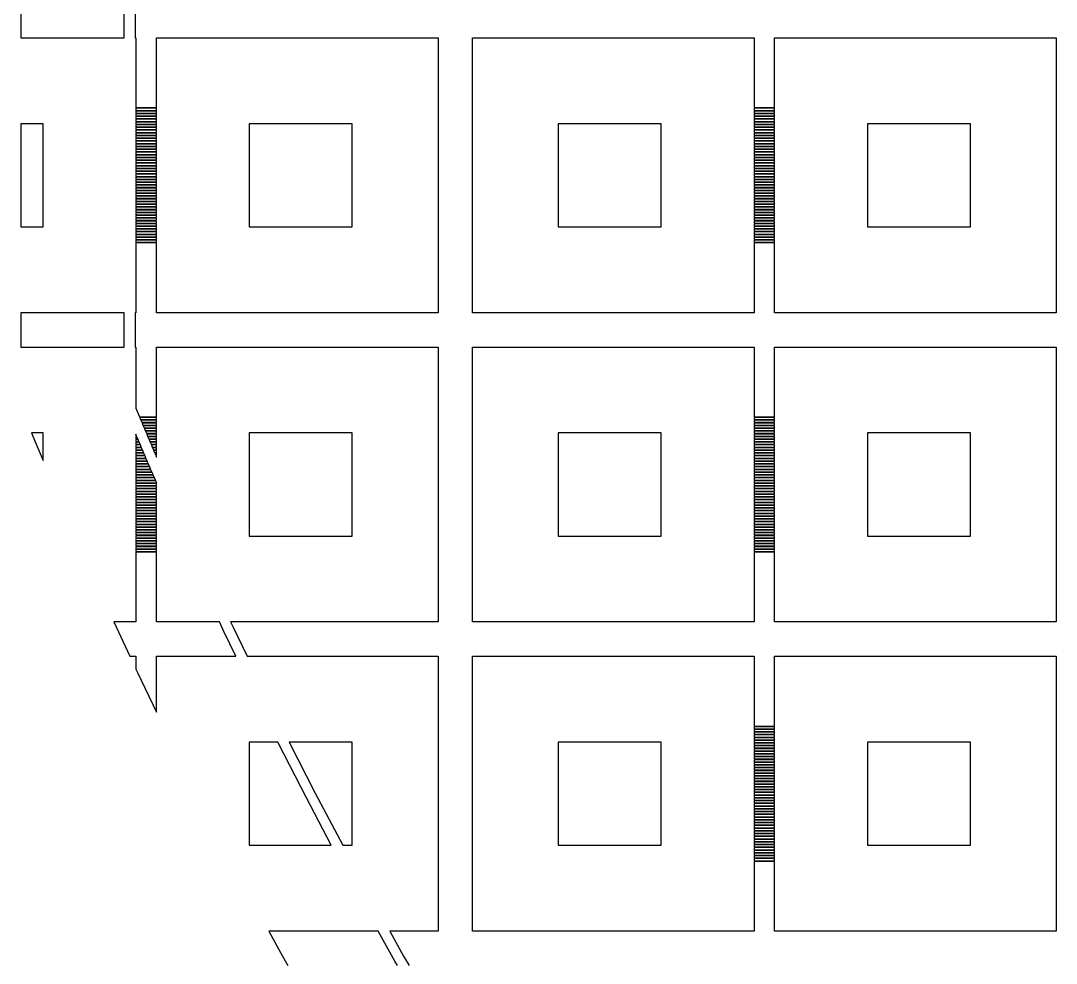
# Model space of a CAD drawing. Extents: x 40 to 187, y -3 to 150.
# Drawn here: x 39.55 to 54.96, y 36.59 to 50.62 of the extents above; entities that cross this region are included whole.
import ezdxf

# ---------------------------------------------------------------- set-up
doc = ezdxf.new("R2010")
doc.units = 0

msp = doc.modelspace()

# ---------------------------------------------------------------- linework, layer by layer
for p, q in [((39.5487, 50.8743), (39.5487, 50.363)), ((41.0889, 50.363), (41.0889, 50.8743)), ((41.2513, 50.8743), (41.2513, 50.363)), ((39.5487, 50.363), (41.0889, 50.363)), ((41.2513, 50.363), (41.2619, 50.363)), ((41.2619, 50.363), (41.2619, 49.3251)), ((41.5687, 49.3251), (41.5687, 50.363)), ((41.5687, 50.363), (45.7613, 50.363)), ((45.7613, 50.363), (45.7613, 46.2726)), ((46.2726, 46.2726), (46.2726, 50.363)), ((46.2726, 50.363), (50.4653, 50.363)), ((50.4653, 50.363), (50.4653, 49.3251)), ((50.7721, 49.3251), (50.7721, 50.363)), ((50.7721, 50.363), (54.9647, 50.363)), ((54.9647, 50.363), (54.9647, 46.2726)), ((41.2619, 49.3251), (41.5687, 49.3251)), ((41.5687, 49.3149), (41.2619, 49.3149)), ((41.2619, 49.3149), (41.2619, 49.2842)), ((41.2619, 49.2842), (41.5687, 49.2842)), ((41.5687, 49.274), (41.2619, 49.274)), ((41.2619, 49.274), (41.2619, 49.2433)), ((41.2619, 49.2433), (41.5687, 49.2433)), ((41.5687, 49.2331), (41.2619, 49.2331)), ((41.2619, 49.2331), (41.2619, 49.2024)), ((41.2619, 49.2024), (41.5687, 49.2024)), ((41.5687, 49.1922), (41.2619, 49.1922)), ((41.2619, 49.1922), (41.2619, 49.1615)), ((41.5687, 49.2842), (41.5687, 49.3149)), ((41.5687, 49.2433), (41.5687, 49.274)), ((41.5687, 49.2024), (41.5687, 49.2331)), ((41.5687, 49.1615), (41.5687, 49.1922)), ((50.4653, 49.3251), (50.7721, 49.3251)), ((50.7721, 49.3149), (50.4653, 49.3149)), ((50.4653, 49.3149), (50.4653, 49.2842)), ((50.4653, 49.2842), (50.7721, 49.2842)), ((50.7721, 49.274), (50.4653, 49.274)), ((50.4653, 49.274), (50.4653, 49.2433)), ((50.4653, 49.2433), (50.7721, 49.2433)), ((50.7721, 49.2331), (50.4653, 49.2331)), ((50.4653, 49.2331), (50.4653, 49.2024)), ((50.4653, 49.2024), (50.7721, 49.2024)), ((50.7721, 49.1922), (50.4653, 49.1922)), ((50.4653, 49.1922), (50.4653, 49.1615)), ((50.7721, 49.2842), (50.7721, 49.3149)), ((50.7721, 49.2433), (50.7721, 49.274)), ((50.7721, 49.2024), (50.7721, 49.2331)), ((50.7721, 49.1615), (50.7721, 49.1922)), ((39.8814, 49.0848), (39.5487, 49.0848)), ((39.5487, 49.0848), (39.5487, 47.5509)), ((39.8814, 47.5509), (39.8814, 49.0848)), ((41.2619, 49.1615), (41.5687, 49.1615)), ((41.5687, 49.1512), (41.2619, 49.1512)), ((41.2619, 49.1512), (41.2619, 49.1206)), ((41.2619, 49.1206), (41.5687, 49.1206)), ((41.5687, 49.1104), (41.2619, 49.1104)), ((41.2619, 49.1104), (41.2619, 49.0797)), ((41.2619, 49.0797), (41.5687, 49.0797)), ((41.5687, 49.0694), (41.2619, 49.0694)), ((41.2619, 49.0694), (41.2619, 49.0388)), ((41.2619, 49.0388), (41.5687, 49.0388)), ((41.5687, 49.0285), (41.2619, 49.0285)), ((41.2619, 49.0285), (41.2619, 48.9979)), ((41.5687, 49.1206), (41.5687, 49.1512)), ((41.5687, 49.0797), (41.5687, 49.1104)), ((41.5687, 49.0388), (41.5687, 49.0694)), ((41.5687, 48.9979), (41.5687, 49.0285)), ((44.4831, 49.0848), (42.9492, 49.0848)), ((42.9492, 49.0848), (42.9492, 47.5509)), ((44.4831, 47.5509), (44.4831, 49.0848)), ((49.0848, 49.0848), (47.5509, 49.0848)), ((47.5509, 49.0848), (47.5509, 47.5509)), ((49.0848, 47.5509), (49.0848, 49.0848)), ((50.4653, 49.1615), (50.7721, 49.1615)), ((50.7721, 49.1512), (50.4653, 49.1512)), ((50.4653, 49.1512), (50.4653, 49.1206)), ((50.4653, 49.1206), (50.7721, 49.1206)), ((50.7721, 49.1104), (50.4653, 49.1104)), ((50.4653, 49.1104), (50.4653, 49.0797)), ((50.4653, 49.0797), (50.7721, 49.0797)), ((50.7721, 49.0694), (50.4653, 49.0694)), ((50.4653, 49.0694), (50.4653, 49.0388)), ((50.4653, 49.0388), (50.7721, 49.0388)), ((50.7721, 49.0285), (50.4653, 49.0285)), ((50.4653, 49.0285), (50.4653, 48.9979)), ((50.7721, 49.1206), (50.7721, 49.1512)), ((50.7721, 49.0797), (50.7721, 49.1104)), ((50.7721, 49.0388), (50.7721, 49.0694)), ((50.7721, 48.9979), (50.7721, 49.0285)), ((53.6865, 49.0848), (52.1526, 49.0848)), ((52.1526, 49.0848), (52.1526, 47.5509)), ((53.6865, 47.5509), (53.6865, 49.0848)), ((41.2619, 48.9979), (41.5687, 48.9979)), ((41.5687, 48.9876), (41.2619, 48.9876)), ((41.2619, 48.9876), (41.2619, 48.957)), ((41.2619, 48.957), (41.5687, 48.957)), ((41.5687, 48.9467), (41.2619, 48.9467)), ((41.2619, 48.9467), (41.2619, 48.9161)), ((41.2619, 48.9161), (41.5687, 48.9161)), ((41.5687, 48.9058), (41.2619, 48.9058)), ((41.2619, 48.9058), (41.2619, 48.8752)), ((41.2619, 48.8752), (41.5687, 48.8752)), ((41.5687, 48.957), (41.5687, 48.9876)), ((41.5687, 48.9161), (41.5687, 48.9467)), ((41.5687, 48.8752), (41.5687, 48.9058)), ((50.4653, 48.9979), (50.7721, 48.9979)), ((50.7721, 48.9876), (50.4653, 48.9876)), ((50.4653, 48.9876), (50.4653, 48.957)), ((50.4653, 48.957), (50.7721, 48.957)), ((50.7721, 48.9467), (50.4653, 48.9467)), ((50.4653, 48.9467), (50.4653, 48.9161)), ((50.4653, 48.9161), (50.7721, 48.9161)), ((50.7721, 48.9058), (50.4653, 48.9058)), ((50.4653, 48.9058), (50.4653, 48.8752)), ((50.4653, 48.8752), (50.7721, 48.8752)), ((50.7721, 48.957), (50.7721, 48.9876)), ((50.7721, 48.9161), (50.7721, 48.9467)), ((50.7721, 48.8752), (50.7721, 48.9058)), ((41.5687, 48.8649), (41.2619, 48.8649)), ((41.2619, 48.8649), (41.2619, 48.8342)), ((41.2619, 48.8342), (41.5687, 48.8342)), ((41.5687, 48.824), (41.2619, 48.824)), ((41.2619, 48.824), (41.2619, 48.7934)), ((41.2619, 48.7934), (41.5687, 48.7934)), ((41.5687, 48.7831), (41.2619, 48.7831)), ((41.2619, 48.7831), (41.2619, 48.7524)), ((41.2619, 48.7524), (41.5687, 48.7524)), ((41.5687, 48.7422), (41.2619, 48.7422)), ((41.2619, 48.7422), (41.2619, 48.7115)), ((41.5687, 48.8342), (41.5687, 48.8649)), ((41.5687, 48.7934), (41.5687, 48.824)), ((41.5687, 48.7524), (41.5687, 48.7831)), ((41.5687, 48.7115), (41.5687, 48.7422)), ((50.7721, 48.8649), (50.4653, 48.8649)), ((50.4653, 48.8649), (50.4653, 48.8342)), ((50.4653, 48.8342), (50.7721, 48.8342)), ((50.7721, 48.824), (50.4653, 48.824)), ((50.4653, 48.824), (50.4653, 48.7934)), ((50.4653, 48.7934), (50.7721, 48.7934)), ((50.7721, 48.7831), (50.4653, 48.7831)), ((50.4653, 48.7831), (50.4653, 48.7524)), ((50.4653, 48.7524), (50.7721, 48.7524)), ((50.7721, 48.7422), (50.4653, 48.7422)), ((50.4653, 48.7422), (50.4653, 48.7115)), ((50.7721, 48.8342), (50.7721, 48.8649)), ((50.7721, 48.7934), (50.7721, 48.824)), ((50.7721, 48.7524), (50.7721, 48.7831)), ((50.7721, 48.7115), (50.7721, 48.7422)), ((41.2619, 48.7115), (41.5687, 48.7115)), ((41.5687, 48.7013), (41.2619, 48.7013)), ((41.2619, 48.7013), (41.2619, 48.6706)), ((41.2619, 48.6706), (41.5687, 48.6706)), ((41.5687, 48.6604), (41.2619, 48.6604)), ((41.2619, 48.6604), (41.2619, 48.6297)), ((41.2619, 48.6297), (41.5687, 48.6297)), ((41.5687, 48.6195), (41.2619, 48.6195)), ((41.2619, 48.6195), (41.2619, 48.5888)), ((41.2619, 48.5888), (41.5687, 48.5888)), ((41.5687, 48.5786), (41.2619, 48.5786)), ((41.2619, 48.5786), (41.2619, 48.5479)), ((41.5687, 48.6706), (41.5687, 48.7013)), ((41.5687, 48.6297), (41.5687, 48.6604)), ((41.5687, 48.5888), (41.5687, 48.6195)), ((41.5687, 48.5479), (41.5687, 48.5786)), ((50.4653, 48.7115), (50.7721, 48.7115)), ((50.7721, 48.7013), (50.4653, 48.7013)), ((50.4653, 48.7013), (50.4653, 48.6706)), ((50.4653, 48.6706), (50.7721, 48.6706)), ((50.7721, 48.6604), (50.4653, 48.6604)), ((50.4653, 48.6604), (50.4653, 48.6297)), ((50.4653, 48.6297), (50.7721, 48.6297)), ((50.7721, 48.6195), (50.4653, 48.6195)), ((50.4653, 48.6195), (50.4653, 48.5888)), ((50.4653, 48.5888), (50.7721, 48.5888)), ((50.7721, 48.5786), (50.4653, 48.5786)), ((50.4653, 48.5786), (50.4653, 48.5479)), ((50.7721, 48.6706), (50.7721, 48.7013)), ((50.7721, 48.6297), (50.7721, 48.6604)), ((50.7721, 48.5888), (50.7721, 48.6195)), ((50.7721, 48.5479), (50.7721, 48.5786)), ((41.2619, 48.5479), (41.5687, 48.5479)), ((41.5687, 48.5377), (41.2619, 48.5377)), ((41.2619, 48.5377), (41.2619, 48.507)), ((41.2619, 48.507), (41.5687, 48.507)), ((41.5687, 48.4968), (41.2619, 48.4968)), ((41.2619, 48.4968), (41.2619, 48.4661)), ((41.2619, 48.4661), (41.5687, 48.4661)), ((41.5687, 48.4559), (41.2619, 48.4559)), ((41.2619, 48.4559), (41.2619, 48.4252)), ((41.2619, 48.4252), (41.5687, 48.4252)), ((41.5687, 48.415), (41.2619, 48.415)), ((41.2619, 48.415), (41.2619, 48.3843)), ((41.5687, 48.507), (41.5687, 48.5377)), ((41.5687, 48.4661), (41.5687, 48.4968)), ((41.5687, 48.4252), (41.5687, 48.4559)), ((41.5687, 48.3843), (41.5687, 48.415)), ((50.4653, 48.5479), (50.7721, 48.5479)), ((50.7721, 48.5377), (50.4653, 48.5377)), ((50.4653, 48.5377), (50.4653, 48.507)), ((50.4653, 48.507), (50.7721, 48.507)), ((50.7721, 48.4968), (50.4653, 48.4968)), ((50.4653, 48.4968), (50.4653, 48.4661)), ((50.4653, 48.4661), (50.7721, 48.4661)), ((50.7721, 48.4559), (50.4653, 48.4559)), ((50.4653, 48.4559), (50.4653, 48.4252)), ((50.4653, 48.4252), (50.7721, 48.4252)), ((50.7721, 48.415), (50.4653, 48.415)), ((50.4653, 48.415), (50.4653, 48.3843)), ((50.7721, 48.507), (50.7721, 48.5377)), ((50.7721, 48.4661), (50.7721, 48.4968)), ((50.7721, 48.4252), (50.7721, 48.4559)), ((50.7721, 48.3843), (50.7721, 48.415)), ((41.2619, 48.3843), (41.5687, 48.3843)), ((41.5687, 48.3741), (41.2619, 48.3741)), ((41.2619, 48.3741), (41.2619, 48.3434)), ((41.2619, 48.3434), (41.5687, 48.3434)), ((41.5687, 48.3332), (41.2619, 48.3332)), ((41.2619, 48.3332), (41.2619, 48.3025)), ((41.2619, 48.3025), (41.5687, 48.3025)), ((41.5687, 48.2923), (41.2619, 48.2923)), ((41.2619, 48.2923), (41.2619, 48.2616)), ((41.2619, 48.2616), (41.5687, 48.2616)), ((41.5687, 48.3434), (41.5687, 48.3741)), ((41.5687, 48.3025), (41.5687, 48.3332)), ((41.5687, 48.2616), (41.5687, 48.2923)), ((50.4653, 48.3843), (50.7721, 48.3843)), ((50.7721, 48.3741), (50.4653, 48.3741)), ((50.4653, 48.3741), (50.4653, 48.3434)), ((50.4653, 48.3434), (50.7721, 48.3434)), ((50.7721, 48.3332), (50.4653, 48.3332)), ((50.4653, 48.3332), (50.4653, 48.3025)), ((50.4653, 48.3025), (50.7721, 48.3025)), ((50.7721, 48.2923), (50.4653, 48.2923)), ((50.4653, 48.2923), (50.4653, 48.2616)), ((50.4653, 48.2616), (50.7721, 48.2616)), ((50.7721, 48.3434), (50.7721, 48.3741)), ((50.7721, 48.3025), (50.7721, 48.3332)), ((50.7721, 48.2616), (50.7721, 48.2923)), ((41.5687, 48.2514), (41.2619, 48.2514)), ((41.2619, 48.2514), (41.2619, 48.2207)), ((41.2619, 48.2207), (41.5687, 48.2207)), ((41.5687, 48.2105), (41.2619, 48.2105)), ((41.2619, 48.2105), (41.2619, 48.1798)), ((41.2619, 48.1798), (41.5687, 48.1798)), ((41.5687, 48.1696), (41.2619, 48.1696)), ((41.2619, 48.1696), (41.2619, 48.1389)), ((41.2619, 48.1389), (41.5687, 48.1389)), ((41.5687, 48.1287), (41.2619, 48.1287)), ((41.2619, 48.1287), (41.2619, 48.098)), ((41.2619, 48.098), (41.5687, 48.098)), ((41.5687, 48.2207), (41.5687, 48.2514)), ((41.5687, 48.1798), (41.5687, 48.2105)), ((41.5687, 48.1389), (41.5687, 48.1696)), ((41.5687, 48.098), (41.5687, 48.1287)), ((50.7721, 48.2514), (50.4653, 48.2514)), ((50.4653, 48.2514), (50.4653, 48.2207)), ((50.4653, 48.2207), (50.7721, 48.2207)), ((50.7721, 48.2105), (50.4653, 48.2105)), ((50.4653, 48.2105), (50.4653, 48.1798)), ((50.4653, 48.1798), (50.7721, 48.1798)), ((50.7721, 48.1696), (50.4653, 48.1696)), ((50.4653, 48.1696), (50.4653, 48.1389)), ((50.4653, 48.1389), (50.7721, 48.1389)), ((50.7721, 48.1287), (50.4653, 48.1287)), ((50.4653, 48.1287), (50.4653, 48.098)), ((50.4653, 48.098), (50.7721, 48.098)), ((50.7721, 48.2207), (50.7721, 48.2514)), ((50.7721, 48.1798), (50.7721, 48.2105)), ((50.7721, 48.1389), (50.7721, 48.1696)), ((50.7721, 48.098), (50.7721, 48.1287)), ((41.5687, 48.0878), (41.2619, 48.0878)), ((41.2619, 48.0878), (41.2619, 48.0571)), ((41.2619, 48.0571), (41.5687, 48.0571)), ((41.5687, 48.0469), (41.2619, 48.0469)), ((41.2619, 48.0469), (41.2619, 48.0162)), ((41.2619, 48.0162), (41.5687, 48.0162)), ((41.5687, 48.006), (41.2619, 48.006)), ((41.2619, 48.006), (41.2619, 47.9753)), ((41.2619, 47.9753), (41.5687, 47.9753)), ((41.5687, 47.9651), (41.2619, 47.9651)), ((41.2619, 47.9651), (41.2619, 47.9344)), ((41.5687, 48.0571), (41.5687, 48.0878)), ((41.5687, 48.0162), (41.5687, 48.0469)), ((41.5687, 47.9753), (41.5687, 48.006)), ((41.5687, 47.9344), (41.5687, 47.9651)), ((50.7721, 48.0878), (50.4653, 48.0878)), ((50.4653, 48.0878), (50.4653, 48.0571)), ((50.4653, 48.0571), (50.7721, 48.0571)), ((50.7721, 48.0469), (50.4653, 48.0469)), ((50.4653, 48.0469), (50.4653, 48.0162)), ((50.4653, 48.0162), (50.7721, 48.0162)), ((50.7721, 48.006), (50.4653, 48.006)), ((50.4653, 48.006), (50.4653, 47.9753)), ((50.4653, 47.9753), (50.7721, 47.9753)), ((50.7721, 47.9651), (50.4653, 47.9651)), ((50.4653, 47.9651), (50.4653, 47.9344)), ((50.7721, 48.0571), (50.7721, 48.0878)), ((50.7721, 48.0162), (50.7721, 48.0469)), ((50.7721, 47.9753), (50.7721, 48.006)), ((50.7721, 47.9344), (50.7721, 47.9651)), ((41.2619, 47.9344), (41.5687, 47.9344)), ((41.5687, 47.9241), (41.2619, 47.9241)), ((41.2619, 47.9241), (41.2619, 47.8935)), ((41.2619, 47.8935), (41.5687, 47.8935)), ((41.5687, 47.8833), (41.2619, 47.8833)), ((41.2619, 47.8833), (41.2619, 47.8526)), ((41.2619, 47.8526), (41.5687, 47.8526)), ((41.5687, 47.8423), (41.2619, 47.8423)), ((41.2619, 47.8423), (41.2619, 47.8117)), ((41.2619, 47.8117), (41.5687, 47.8117)), ((41.5687, 47.8014), (41.2619, 47.8014)), ((41.2619, 47.8014), (41.2619, 47.7708)), ((41.5687, 47.8935), (41.5687, 47.9241)), ((41.5687, 47.8526), (41.5687, 47.8833)), ((41.5687, 47.8117), (41.5687, 47.8423)), ((41.5687, 47.7708), (41.5687, 47.8014)), ((50.4653, 47.9344), (50.7721, 47.9344)), ((50.7721, 47.9241), (50.4653, 47.9241)), ((50.4653, 47.9241), (50.4653, 47.8935)), ((50.4653, 47.8935), (50.7721, 47.8935)), ((50.7721, 47.8833), (50.4653, 47.8833)), ((50.4653, 47.8833), (50.4653, 47.8526)), ((50.4653, 47.8526), (50.7721, 47.8526)), ((50.7721, 47.8423), (50.4653, 47.8423)), ((50.4653, 47.8423), (50.4653, 47.8117)), ((50.4653, 47.8117), (50.7721, 47.8117)), ((50.7721, 47.8014), (50.4653, 47.8014)), ((50.4653, 47.8014), (50.4653, 47.7708)), ((50.7721, 47.8935), (50.7721, 47.9241)), ((50.7721, 47.8526), (50.7721, 47.8833)), ((50.7721, 47.8117), (50.7721, 47.8423)), ((50.7721, 47.7708), (50.7721, 47.8014)), ((41.2619, 47.7708), (41.5687, 47.7708)), ((41.5687, 47.7605), (41.2619, 47.7605)), ((41.2619, 47.7605), (41.2619, 47.7298)), ((41.2619, 47.7298), (41.5687, 47.7298)), ((41.5687, 47.7196), (41.2619, 47.7196)), ((41.2619, 47.7196), (41.2619, 47.6889)), ((41.2619, 47.6889), (41.5687, 47.6889)), ((41.5687, 47.6787), (41.2619, 47.6787)), ((41.2619, 47.6787), (41.2619, 47.648)), ((41.2619, 47.648), (41.5687, 47.648)), ((41.5687, 47.6378), (41.2619, 47.6378)), ((41.2619, 47.6378), (41.2619, 47.6071)), ((41.5687, 47.7298), (41.5687, 47.7605)), ((41.5687, 47.6889), (41.5687, 47.7196)), ((41.5687, 47.648), (41.5687, 47.6787)), ((41.5687, 47.6071), (41.5687, 47.6378)), ((50.4653, 47.7708), (50.7721, 47.7708)), ((50.7721, 47.7605), (50.4653, 47.7605)), ((50.4653, 47.7605), (50.4653, 47.7298)), ((50.4653, 47.7298), (50.7721, 47.7298)), ((50.7721, 47.7196), (50.4653, 47.7196)), ((50.4653, 47.7196), (50.4653, 47.6889)), ((50.4653, 47.6889), (50.7721, 47.6889)), ((50.7721, 47.6787), (50.4653, 47.6787)), ((50.4653, 47.6787), (50.4653, 47.648)), ((50.4653, 47.648), (50.7721, 47.648)), ((50.7721, 47.6378), (50.4653, 47.6378)), ((50.4653, 47.6378), (50.4653, 47.6071)), ((50.7721, 47.7298), (50.7721, 47.7605)), ((50.7721, 47.6889), (50.7721, 47.7196)), ((50.7721, 47.648), (50.7721, 47.6787)), ((50.7721, 47.6071), (50.7721, 47.6378)), ((39.5487, 47.5509), (39.8814, 47.5509)), ((41.2619, 47.6071), (41.5687, 47.6071)), ((41.5687, 47.5969), (41.2619, 47.5969)), ((41.2619, 47.5969), (41.2619, 47.5663)), ((41.2619, 47.5663), (41.5687, 47.5663)), ((41.5687, 47.556), (41.2619, 47.556)), ((41.2619, 47.556), (41.2619, 47.5253)), ((41.2619, 47.5253), (41.5687, 47.5253)), ((41.5687, 47.5151), (41.2619, 47.5151)), ((41.2619, 47.5151), (41.2619, 47.4844)), ((41.2619, 47.4844), (41.5687, 47.4844)), ((41.5687, 47.5663), (41.5687, 47.5969)), ((41.5687, 47.5253), (41.5687, 47.556)), ((41.5687, 47.4844), (41.5687, 47.5151)), ((42.9492, 47.5509), (44.4831, 47.5509)), ((47.5509, 47.5509), (49.0848, 47.5509)), ((50.4653, 47.6071), (50.7721, 47.6071)), ((50.7721, 47.5969), (50.4653, 47.5969)), ((50.4653, 47.5969), (50.4653, 47.5663)), ((50.4653, 47.5663), (50.7721, 47.5663)), ((50.7721, 47.556), (50.4653, 47.556)), ((50.4653, 47.556), (50.4653, 47.5253)), ((50.4653, 47.5253), (50.7721, 47.5253)), ((50.7721, 47.5151), (50.4653, 47.5151)), ((50.4653, 47.5151), (50.4653, 47.4844)), ((50.4653, 47.4844), (50.7721, 47.4844)), ((50.7721, 47.5663), (50.7721, 47.5969)), ((50.7721, 47.5253), (50.7721, 47.556)), ((50.7721, 47.4844), (50.7721, 47.5151)), ((52.1526, 47.5509), (53.6865, 47.5509)), ((41.5687, 47.4742), (41.2619, 47.4742)), ((41.2619, 47.4742), (41.2619, 47.4435)), ((41.2619, 47.4435), (41.5687, 47.4435)), ((41.5687, 47.4333), (41.2619, 47.4333)), ((41.2619, 47.4333), (41.2619, 47.4026)), ((41.2619, 47.4026), (41.5687, 47.4026)), ((41.5687, 47.3924), (41.2619, 47.3924)), ((41.2619, 47.3924), (41.2619, 47.3617)), ((41.2619, 47.3617), (41.5687, 47.3617)), ((41.5687, 47.3515), (41.2619, 47.3515)), ((41.2619, 47.3515), (41.2619, 47.3208)), ((41.5687, 47.4435), (41.5687, 47.4742)), ((41.5687, 47.4026), (41.5687, 47.4333)), ((41.5687, 47.3617), (41.5687, 47.3924)), ((41.5687, 47.3208), (41.5687, 47.3515)), ((50.7721, 47.4742), (50.4653, 47.4742)), ((50.4653, 47.4742), (50.4653, 47.4435)), ((50.4653, 47.4435), (50.7721, 47.4435)), ((50.7721, 47.4333), (50.4653, 47.4333)), ((50.4653, 47.4333), (50.4653, 47.4026)), ((50.4653, 47.4026), (50.7721, 47.4026)), ((50.7721, 47.3924), (50.4653, 47.3924)), ((50.4653, 47.3924), (50.4653, 47.3617)), ((50.4653, 47.3617), (50.7721, 47.3617)), ((50.7721, 47.3515), (50.4653, 47.3515)), ((50.4653, 47.3515), (50.4653, 47.3208)), ((50.7721, 47.4435), (50.7721, 47.4742)), ((50.7721, 47.4026), (50.7721, 47.4333)), ((50.7721, 47.3617), (50.7721, 47.3924)), ((50.7721, 47.3208), (50.7721, 47.3515)), ((41.2619, 47.3208), (41.5687, 47.3208)), ((41.5687, 47.3106), (41.2619, 47.3106)), ((41.2619, 47.3106), (41.2619, 46.2726)), ((41.5687, 46.2726), (41.5687, 47.3106)), ((50.4653, 47.3208), (50.7721, 47.3208)), ((50.7721, 47.3106), (50.4653, 47.3106)), ((50.4653, 47.3106), (50.4653, 46.2726)), ((50.7721, 46.2726), (50.7721, 47.3106)), ((41.0889, 46.2726), (39.5487, 46.2726)), ((39.5487, 46.2726), (39.5487, 45.7613)), ((41.0889, 45.7613), (41.0889, 46.2726)), ((41.2619, 46.2726), (41.2513, 46.2726)), ((41.2513, 46.2726), (41.2513, 45.7613)), ((45.7613, 46.2726), (41.5687, 46.2726)), ((50.4653, 46.2726), (46.2726, 46.2726)), ((54.9647, 46.2726), (50.7721, 46.2726)), ((39.5487, 45.7613), (41.0889, 45.7613)), ((41.2513, 45.7613), (41.2619, 45.7613)), ((41.2619, 45.7613), (41.2619, 44.8531)), ((41.5687, 44.7234), (41.5687, 45.7613)), ((41.5687, 45.7613), (45.7613, 45.7613)), ((45.7613, 45.7613), (45.7613, 41.6709)), ((46.2726, 41.6709), (46.2726, 45.7613)), ((46.2726, 45.7613), (50.4653, 45.7613)), ((50.4653, 45.7613), (50.4653, 44.7234)), ((50.7721, 44.7234), (50.7721, 45.7613)), ((50.7721, 45.7613), (54.9647, 45.7613)), ((54.9647, 45.7613), (54.9647, 41.6709)), ((41.2619, 44.8531), (41.3166, 44.7234)), ((41.3166, 44.7234), (41.5687, 44.7234)), ((41.5687, 44.7132), (41.3209, 44.7132)), ((41.3209, 44.7132), (41.3338, 44.6825)), ((41.5687, 44.6825), (41.5687, 44.7132)), ((50.4653, 44.7234), (50.7721, 44.7234)), ((50.7721, 44.7132), (50.4653, 44.7132)), ((50.4653, 44.7132), (50.4653, 44.6825)), ((50.7721, 44.6825), (50.7721, 44.7132)), ((41.3338, 44.6825), (41.5687, 44.6825)), ((41.5687, 44.6723), (41.3381, 44.6723)), ((41.3381, 44.6723), (41.351, 44.6416)), ((41.351, 44.6416), (41.5687, 44.6416)), ((41.5687, 44.6314), (41.3554, 44.6314)), ((41.3554, 44.6314), (41.3683, 44.6007)), ((41.3683, 44.6007), (41.5687, 44.6007)), ((41.5687, 44.5905), (41.3726, 44.5905)), ((41.3726, 44.5905), (41.3855, 44.5598)), ((41.3855, 44.5598), (41.5687, 44.5598)), ((41.5687, 44.6416), (41.5687, 44.6723)), ((41.5687, 44.6007), (41.5687, 44.6314)), ((41.5687, 44.5598), (41.5687, 44.5905)), ((50.4653, 44.6825), (50.7721, 44.6825)), ((50.7721, 44.6723), (50.4653, 44.6723)), ((50.4653, 44.6723), (50.4653, 44.6416)), ((50.4653, 44.6416), (50.7721, 44.6416)), ((50.7721, 44.6314), (50.4653, 44.6314)), ((50.4653, 44.6314), (50.4653, 44.6007)), ((50.4653, 44.6007), (50.7721, 44.6007)), ((50.7721, 44.5905), (50.4653, 44.5905)), ((50.4653, 44.5905), (50.4653, 44.5598)), ((50.4653, 44.5598), (50.7721, 44.5598)), ((50.7721, 44.6416), (50.7721, 44.6723)), ((50.7721, 44.6007), (50.7721, 44.6314)), ((50.7721, 44.5598), (50.7721, 44.5905)), ((39.8814, 44.4831), (39.7106, 44.4831)), ((39.7106, 44.4831), (39.764, 44.3519)), ((39.8814, 44.0734), (39.8814, 44.4831)), ((41.2619, 44.4669), (41.2619, 44.4371)), ((41.2745, 44.4371), (41.2619, 44.4669)), ((41.2619, 44.4371), (41.2745, 44.4371)), ((41.2788, 44.4268), (41.2619, 44.4268)), ((41.2619, 44.4268), (41.2619, 44.3962)), ((41.2917, 44.3962), (41.2788, 44.4268)), ((41.5687, 44.5495), (41.3898, 44.5495)), ((41.3898, 44.5495), (41.4028, 44.5189)), ((41.4028, 44.5189), (41.5687, 44.5189)), ((41.5687, 44.5087), (41.4071, 44.5087)), ((41.4071, 44.5087), (41.42, 44.478)), ((41.42, 44.478), (41.5687, 44.478)), ((41.5687, 44.4677), (41.4243, 44.4677)), ((41.4243, 44.4677), (41.4372, 44.4371)), ((41.4372, 44.4371), (41.5687, 44.4371)), ((41.5687, 44.4268), (41.4415, 44.4268)), ((41.4415, 44.4268), (41.4545, 44.3962)), ((41.5687, 44.5189), (41.5687, 44.5495)), ((41.5687, 44.478), (41.5687, 44.5087)), ((41.5687, 44.4371), (41.5687, 44.4677)), ((41.5687, 44.3962), (41.5687, 44.4268)), ((44.4831, 44.4831), (42.9492, 44.4831)), ((42.9492, 44.4831), (42.9492, 42.9492)), ((44.4831, 42.9492), (44.4831, 44.4831)), ((49.0848, 44.4831), (47.5509, 44.4831)), ((47.5509, 44.4831), (47.5509, 42.9492)), ((49.0848, 42.9492), (49.0848, 44.4831)), ((50.7721, 44.5495), (50.4653, 44.5495)), ((50.4653, 44.5495), (50.4653, 44.5189)), ((50.4653, 44.5189), (50.7721, 44.5189)), ((50.7721, 44.5087), (50.4653, 44.5087)), ((50.4653, 44.5087), (50.4653, 44.478)), ((50.4653, 44.478), (50.7721, 44.478)), ((50.7721, 44.4677), (50.4653, 44.4677)), ((50.4653, 44.4677), (50.4653, 44.4371)), ((50.4653, 44.4371), (50.7721, 44.4371)), ((50.7721, 44.4268), (50.4653, 44.4268)), ((50.4653, 44.4268), (50.4653, 44.3962)), ((50.7721, 44.5189), (50.7721, 44.5495)), ((50.7721, 44.478), (50.7721, 44.5087)), ((50.7721, 44.4371), (50.7721, 44.4677)), ((50.7721, 44.3962), (50.7721, 44.4268)), ((53.6865, 44.4831), (52.1526, 44.4831)), ((52.1526, 44.4831), (52.1526, 42.9492)), ((53.6865, 42.9492), (53.6865, 44.4831)), ((39.764, 44.3519), (39.8814, 44.0734)), ((41.2619, 44.3962), (41.2917, 44.3962)), ((41.296, 44.3859), (41.2619, 44.3859)), ((41.2619, 44.3859), (41.2619, 44.3553)), ((41.2619, 44.3553), (41.3089, 44.3553)), ((41.3133, 44.345), (41.2619, 44.345)), ((41.2619, 44.345), (41.2619, 44.3144)), ((41.2619, 44.3144), (41.3262, 44.3144)), ((41.3305, 44.3041), (41.2619, 44.3041)), ((41.2619, 44.3041), (41.2619, 44.2735)), ((41.2619, 44.2735), (41.3434, 44.2735)), ((41.3477, 44.2632), (41.2619, 44.2632)), ((41.2619, 44.2632), (41.2619, 44.2325)), ((41.3089, 44.3553), (41.296, 44.3859)), ((41.3262, 44.3144), (41.3133, 44.345)), ((41.3434, 44.2735), (41.3305, 44.3041)), ((41.3607, 44.2325), (41.3477, 44.2632)), ((41.4545, 44.3962), (41.5687, 44.3962)), ((41.5687, 44.3859), (41.4588, 44.3859)), ((41.4588, 44.3859), (41.4717, 44.3553)), ((41.4717, 44.3553), (41.5687, 44.3553)), ((41.5687, 44.345), (41.476, 44.345)), ((41.476, 44.345), (41.489, 44.3144)), ((41.489, 44.3144), (41.5687, 44.3144)), ((41.5687, 44.3041), (41.4933, 44.3041)), ((41.4933, 44.3041), (41.5062, 44.2735)), ((41.5062, 44.2735), (41.5687, 44.2735)), ((41.5687, 44.2632), (41.5105, 44.2632)), ((41.5105, 44.2632), (41.5234, 44.2325)), ((41.5687, 44.3553), (41.5687, 44.3859)), ((41.5687, 44.3144), (41.5687, 44.345)), ((41.5687, 44.2735), (41.5687, 44.3041)), ((41.5687, 44.2325), (41.5687, 44.2632)), ((50.4653, 44.3962), (50.7721, 44.3962)), ((50.7721, 44.3859), (50.4653, 44.3859)), ((50.4653, 44.3859), (50.4653, 44.3553)), ((50.4653, 44.3553), (50.7721, 44.3553)), ((50.7721, 44.345), (50.4653, 44.345)), ((50.4653, 44.345), (50.4653, 44.3144)), ((50.4653, 44.3144), (50.7721, 44.3144)), ((50.7721, 44.3041), (50.4653, 44.3041)), ((50.4653, 44.3041), (50.4653, 44.2735)), ((50.4653, 44.2735), (50.7721, 44.2735)), ((50.7721, 44.2632), (50.4653, 44.2632)), ((50.4653, 44.2632), (50.4653, 44.2325)), ((50.7721, 44.3553), (50.7721, 44.3859)), ((50.7721, 44.3144), (50.7721, 44.345)), ((50.7721, 44.2735), (50.7721, 44.3041)), ((50.7721, 44.2325), (50.7721, 44.2632)), ((41.2619, 44.2325), (41.3607, 44.2325)), ((41.365, 44.2223), (41.2619, 44.2223)), ((41.2619, 44.2223), (41.2619, 44.1917)), ((41.2619, 44.1917), (41.3779, 44.1917)), ((41.3822, 44.1814), (41.2619, 44.1814)), ((41.2619, 44.1814), (41.2619, 44.1507)), ((41.2619, 44.1507), (41.3951, 44.1507)), ((41.3994, 44.1405), (41.2619, 44.1405)), ((41.2619, 44.1405), (41.2619, 44.1098)), ((41.2619, 44.1098), (41.4124, 44.1098)), ((41.4167, 44.0996), (41.2619, 44.0996)), ((41.2619, 44.0996), (41.2619, 44.0689)), ((41.3779, 44.1917), (41.365, 44.2223)), ((41.3951, 44.1507), (41.3822, 44.1814)), ((41.4124, 44.1098), (41.3994, 44.1405)), ((41.4296, 44.0689), (41.4167, 44.0996)), ((41.5234, 44.2325), (41.5687, 44.2325)), ((41.5687, 44.2223), (41.5277, 44.2223)), ((41.5277, 44.2223), (41.5407, 44.1917)), ((41.5407, 44.1917), (41.5687, 44.1917)), ((41.5687, 44.1814), (41.545, 44.1814)), ((41.545, 44.1814), (41.5579, 44.1507)), ((41.5579, 44.1507), (41.5687, 44.1507)), ((41.5687, 44.1405), (41.5622, 44.1405)), ((41.5622, 44.1405), (41.5687, 44.1252)), ((41.5687, 44.1917), (41.5687, 44.2223)), ((41.5687, 44.1507), (41.5687, 44.1814)), ((41.5687, 44.1252), (41.5687, 44.1405)), ((50.4653, 44.2325), (50.7721, 44.2325)), ((50.7721, 44.2223), (50.4653, 44.2223)), ((50.4653, 44.2223), (50.4653, 44.1917)), ((50.4653, 44.1917), (50.7721, 44.1917)), ((50.7721, 44.1814), (50.4653, 44.1814)), ((50.4653, 44.1814), (50.4653, 44.1507)), ((50.4653, 44.1507), (50.7721, 44.1507)), ((50.7721, 44.1405), (50.4653, 44.1405)), ((50.4653, 44.1405), (50.4653, 44.1098)), ((50.4653, 44.1098), (50.7721, 44.1098)), ((50.7721, 44.0996), (50.4653, 44.0996)), ((50.4653, 44.0996), (50.4653, 44.0689)), ((50.7721, 44.1917), (50.7721, 44.2223)), ((50.7721, 44.1507), (50.7721, 44.1814)), ((50.7721, 44.1098), (50.7721, 44.1405)), ((50.7721, 44.0689), (50.7721, 44.0996)), ((41.2619, 44.0689), (41.4296, 44.0689)), ((41.4339, 44.0587), (41.2619, 44.0587)), ((41.2619, 44.0587), (41.2619, 44.028)), ((41.2619, 44.028), (41.4471, 44.028)), ((41.4516, 44.0178), (41.2619, 44.0178)), ((41.2619, 44.0178), (41.2619, 43.9871)), ((41.2619, 43.9871), (41.465, 43.9871)), ((41.4694, 43.9769), (41.2619, 43.9769)), ((41.2619, 43.9769), (41.2619, 43.9462)), ((41.2619, 43.9462), (41.4828, 43.9462)), ((41.4873, 43.936), (41.2619, 43.936)), ((41.2619, 43.936), (41.2619, 43.9053)), ((41.4383, 44.0482), (41.4339, 44.0587)), ((41.4471, 44.028), (41.4383, 44.0482)), ((41.465, 43.9871), (41.4516, 44.0178)), ((41.4828, 43.9462), (41.4694, 43.9769)), ((41.5006, 43.9053), (41.4873, 43.936)), ((50.4653, 44.0689), (50.7721, 44.0689)), ((50.7721, 44.0587), (50.4653, 44.0587)), ((50.4653, 44.0587), (50.4653, 44.028)), ((50.4653, 44.028), (50.7721, 44.028)), ((50.7721, 44.0178), (50.4653, 44.0178)), ((50.4653, 44.0178), (50.4653, 43.9871)), ((50.4653, 43.9871), (50.7721, 43.9871)), ((50.7721, 43.9769), (50.4653, 43.9769)), ((50.4653, 43.9769), (50.4653, 43.9462)), ((50.4653, 43.9462), (50.7721, 43.9462)), ((50.7721, 43.936), (50.4653, 43.936)), ((50.4653, 43.936), (50.4653, 43.9053)), ((50.7721, 44.028), (50.7721, 44.0587)), ((50.7721, 43.9871), (50.7721, 44.0178)), ((50.7721, 43.9462), (50.7721, 43.9769)), ((50.7721, 43.9053), (50.7721, 43.936)), ((41.2619, 43.9053), (41.5006, 43.9053)), ((41.5051, 43.8951), (41.2619, 43.8951)), ((41.2619, 43.8951), (41.2619, 43.8644)), ((41.2619, 43.8644), (41.5185, 43.8644)), ((41.5229, 43.8542), (41.2619, 43.8542)), ((41.2619, 43.8542), (41.2619, 43.8235)), ((41.2619, 43.8235), (41.5363, 43.8235)), ((41.5408, 43.8133), (41.2619, 43.8133)), ((41.2619, 43.8133), (41.2619, 43.7826)), ((41.2619, 43.7826), (41.5541, 43.7826)), ((41.5185, 43.8644), (41.5051, 43.8951)), ((41.5363, 43.8235), (41.5229, 43.8542)), ((41.5541, 43.7826), (41.5408, 43.8133)), ((50.4653, 43.9053), (50.7721, 43.9053)), ((50.7721, 43.8951), (50.4653, 43.8951)), ((50.4653, 43.8951), (50.4653, 43.8644)), ((50.4653, 43.8644), (50.7721, 43.8644)), ((50.7721, 43.8542), (50.4653, 43.8542)), ((50.4653, 43.8542), (50.4653, 43.8235)), ((50.4653, 43.8235), (50.7721, 43.8235)), ((50.7721, 43.8133), (50.4653, 43.8133)), ((50.4653, 43.8133), (50.4653, 43.7826)), ((50.4653, 43.7826), (50.7721, 43.7826)), ((50.7721, 43.8644), (50.7721, 43.8951)), ((50.7721, 43.8235), (50.7721, 43.8542)), ((50.7721, 43.7826), (50.7721, 43.8133)), ((41.5586, 43.7724), (41.2619, 43.7724)), ((41.2619, 43.7724), (41.2619, 43.7417)), ((41.2619, 43.7417), (41.5687, 43.7417)), ((41.5687, 43.7315), (41.2619, 43.7315)), ((41.2619, 43.7315), (41.2619, 43.7008)), ((41.2619, 43.7008), (41.5687, 43.7008)), ((41.5687, 43.6906), (41.2619, 43.6906)), ((41.2619, 43.6906), (41.2619, 43.6599)), ((41.2619, 43.6599), (41.5687, 43.6599)), ((41.5687, 43.6497), (41.2619, 43.6497)), ((41.2619, 43.6497), (41.2619, 43.619)), ((41.5687, 43.7492), (41.5586, 43.7724)), ((41.5687, 43.7417), (41.5687, 43.7492)), ((41.5687, 43.7008), (41.5687, 43.7315)), ((41.5687, 43.6599), (41.5687, 43.6906)), ((41.5687, 43.619), (41.5687, 43.6497)), ((50.7721, 43.7724), (50.4653, 43.7724)), ((50.4653, 43.7724), (50.4653, 43.7417)), ((50.4653, 43.7417), (50.7721, 43.7417)), ((50.7721, 43.7315), (50.4653, 43.7315)), ((50.4653, 43.7315), (50.4653, 43.7008)), ((50.4653, 43.7008), (50.7721, 43.7008)), ((50.7721, 43.6906), (50.4653, 43.6906)), ((50.4653, 43.6906), (50.4653, 43.6599)), ((50.4653, 43.6599), (50.7721, 43.6599)), ((50.7721, 43.6497), (50.4653, 43.6497)), ((50.4653, 43.6497), (50.4653, 43.619)), ((50.7721, 43.7417), (50.7721, 43.7724)), ((50.7721, 43.7008), (50.7721, 43.7315)), ((50.7721, 43.6599), (50.7721, 43.6906)), ((50.7721, 43.619), (50.7721, 43.6497)), ((41.2619, 43.619), (41.5687, 43.619)), ((41.5687, 43.6088), (41.2619, 43.6088)), ((41.2619, 43.6088), (41.2619, 43.5781)), ((41.2619, 43.5781), (41.5687, 43.5781)), ((41.5687, 43.5679), (41.2619, 43.5679)), ((41.2619, 43.5679), (41.2619, 43.5372)), ((41.2619, 43.5372), (41.5687, 43.5372)), ((41.5687, 43.527), (41.2619, 43.527)), ((41.2619, 43.527), (41.2619, 43.4963)), ((41.2619, 43.4963), (41.5687, 43.4963)), ((41.5687, 43.4861), (41.2619, 43.4861)), ((41.2619, 43.4861), (41.2619, 43.4554)), ((41.5687, 43.5781), (41.5687, 43.6088)), ((41.5687, 43.5372), (41.5687, 43.5679)), ((41.5687, 43.4963), (41.5687, 43.527)), ((41.5687, 43.4554), (41.5687, 43.4861)), ((50.4653, 43.619), (50.7721, 43.619)), ((50.7721, 43.6088), (50.4653, 43.6088)), ((50.4653, 43.6088), (50.4653, 43.5781)), ((50.4653, 43.5781), (50.7721, 43.5781)), ((50.7721, 43.5679), (50.4653, 43.5679)), ((50.4653, 43.5679), (50.4653, 43.5372)), ((50.4653, 43.5372), (50.7721, 43.5372)), ((50.7721, 43.527), (50.4653, 43.527)), ((50.4653, 43.527), (50.4653, 43.4963)), ((50.4653, 43.4963), (50.7721, 43.4963)), ((50.7721, 43.4861), (50.4653, 43.4861)), ((50.4653, 43.4861), (50.4653, 43.4554)), ((50.7721, 43.5781), (50.7721, 43.6088)), ((50.7721, 43.5372), (50.7721, 43.5679)), ((50.7721, 43.4963), (50.7721, 43.527)), ((50.7721, 43.4554), (50.7721, 43.4861)), ((41.2619, 43.4554), (41.5687, 43.4554)), ((41.5687, 43.4452), (41.2619, 43.4452)), ((41.2619, 43.4452), (41.2619, 43.4145)), ((41.2619, 43.4145), (41.5687, 43.4145)), ((41.5687, 43.4043), (41.2619, 43.4043)), ((41.2619, 43.4043), (41.2619, 43.3736)), ((41.2619, 43.3736), (41.5687, 43.3736)), ((41.5687, 43.3634), (41.2619, 43.3634)), ((41.2619, 43.3634), (41.2619, 43.3327)), ((41.2619, 43.3327), (41.5687, 43.3327)), ((41.5687, 43.3224), (41.2619, 43.3224)), ((41.2619, 43.3224), (41.2619, 43.2918)), ((41.5687, 43.4145), (41.5687, 43.4452)), ((41.5687, 43.3736), (41.5687, 43.4043)), ((41.5687, 43.3327), (41.5687, 43.3634)), ((41.5687, 43.2918), (41.5687, 43.3224)), ((50.4653, 43.4554), (50.7721, 43.4554)), ((50.7721, 43.4452), (50.4653, 43.4452)), ((50.4653, 43.4452), (50.4653, 43.4145)), ((50.4653, 43.4145), (50.7721, 43.4145)), ((50.7721, 43.4043), (50.4653, 43.4043)), ((50.4653, 43.4043), (50.4653, 43.3736)), ((50.4653, 43.3736), (50.7721, 43.3736)), ((50.7721, 43.3634), (50.4653, 43.3634)), ((50.4653, 43.3634), (50.4653, 43.3327)), ((50.4653, 43.3327), (50.7721, 43.3327)), ((50.7721, 43.3224), (50.4653, 43.3224)), ((50.4653, 43.3224), (50.4653, 43.2918)), ((50.7721, 43.4145), (50.7721, 43.4452)), ((50.7721, 43.3736), (50.7721, 43.4043)), ((50.7721, 43.3327), (50.7721, 43.3634)), ((50.7721, 43.2918), (50.7721, 43.3224)), ((41.2619, 43.2918), (41.5687, 43.2918)), ((41.5687, 43.2816), (41.2619, 43.2816)), ((41.2619, 43.2816), (41.2619, 43.2509)), ((41.2619, 43.2509), (41.5687, 43.2509)), ((41.5687, 43.2406), (41.2619, 43.2406)), ((41.2619, 43.2406), (41.2619, 43.21)), ((41.2619, 43.21), (41.5687, 43.21)), ((41.5687, 43.1997), (41.2619, 43.1997)), ((41.2619, 43.1997), (41.2619, 43.1691)), ((41.2619, 43.1691), (41.5687, 43.1691)), ((41.5687, 43.2509), (41.5687, 43.2816)), ((41.5687, 43.21), (41.5687, 43.2406)), ((41.5687, 43.1691), (41.5687, 43.1997)), ((50.4653, 43.2918), (50.7721, 43.2918)), ((50.7721, 43.2816), (50.4653, 43.2816)), ((50.4653, 43.2816), (50.4653, 43.2509)), ((50.4653, 43.2509), (50.7721, 43.2509)), ((50.7721, 43.2406), (50.4653, 43.2406)), ((50.4653, 43.2406), (50.4653, 43.21)), ((50.4653, 43.21), (50.7721, 43.21)), ((50.7721, 43.1997), (50.4653, 43.1997)), ((50.4653, 43.1997), (50.4653, 43.1691)), ((50.4653, 43.1691), (50.7721, 43.1691)), ((50.7721, 43.2509), (50.7721, 43.2816)), ((50.7721, 43.21), (50.7721, 43.2406)), ((50.7721, 43.1691), (50.7721, 43.1997)), ((41.5687, 43.1588), (41.2619, 43.1588)), ((41.2619, 43.1588), (41.2619, 43.1281)), ((41.2619, 43.1281), (41.5687, 43.1281)), ((41.5687, 43.1179), (41.2619, 43.1179)), ((41.2619, 43.1179), (41.2619, 43.0872)), ((41.2619, 43.0872), (41.5687, 43.0872)), ((41.5687, 43.077), (41.2619, 43.077)), ((41.2619, 43.077), (41.2619, 43.0463)), ((41.2619, 43.0463), (41.5687, 43.0463)), ((41.5687, 43.0361), (41.2619, 43.0361)), ((41.2619, 43.0361), (41.2619, 43.0054)), ((41.5687, 43.1281), (41.5687, 43.1588)), ((41.5687, 43.0872), (41.5687, 43.1179)), ((41.5687, 43.0463), (41.5687, 43.077)), ((41.5687, 43.0054), (41.5687, 43.0361)), ((50.7721, 43.1588), (50.4653, 43.1588)), ((50.4653, 43.1588), (50.4653, 43.1281)), ((50.4653, 43.1281), (50.7721, 43.1281)), ((50.7721, 43.1179), (50.4653, 43.1179)), ((50.4653, 43.1179), (50.4653, 43.0872)), ((50.4653, 43.0872), (50.7721, 43.0872)), ((50.7721, 43.077), (50.4653, 43.077)), ((50.4653, 43.077), (50.4653, 43.0463)), ((50.4653, 43.0463), (50.7721, 43.0463)), ((50.7721, 43.0361), (50.4653, 43.0361)), ((50.4653, 43.0361), (50.4653, 43.0054)), ((50.7721, 43.1281), (50.7721, 43.1588)), ((50.7721, 43.0872), (50.7721, 43.1179)), ((50.7721, 43.0463), (50.7721, 43.077)), ((50.7721, 43.0054), (50.7721, 43.0361)), ((41.2619, 43.0054), (41.5687, 43.0054)), ((41.5687, 42.9952), (41.2619, 42.9952)), ((41.2619, 42.9952), (41.2619, 42.9646)), ((41.2619, 42.9646), (41.5687, 42.9646)), ((41.5687, 42.9543), (41.2619, 42.9543)), ((41.2619, 42.9543), (41.2619, 42.9236)), ((41.2619, 42.9236), (41.5687, 42.9236)), ((41.5687, 42.9134), (41.2619, 42.9134)), ((41.2619, 42.9134), (41.2619, 42.8827)), ((41.2619, 42.8827), (41.5687, 42.8827)), ((41.5687, 42.8725), (41.2619, 42.8725)), ((41.2619, 42.8725), (41.2619, 42.8418)), ((41.5687, 42.9646), (41.5687, 42.9952)), ((41.5687, 42.9236), (41.5687, 42.9543)), ((41.5687, 42.8827), (41.5687, 42.9134)), ((41.5687, 42.8418), (41.5687, 42.8725)), ((42.9492, 42.9492), (44.4831, 42.9492)), ((47.5509, 42.9492), (49.0848, 42.9492)), ((50.4653, 43.0054), (50.7721, 43.0054)), ((50.7721, 42.9952), (50.4653, 42.9952)), ((50.4653, 42.9952), (50.4653, 42.9646)), ((50.4653, 42.9646), (50.7721, 42.9646)), ((50.7721, 42.9543), (50.4653, 42.9543)), ((50.4653, 42.9543), (50.4653, 42.9236)), ((50.4653, 42.9236), (50.7721, 42.9236)), ((50.7721, 42.9134), (50.4653, 42.9134)), ((50.4653, 42.9134), (50.4653, 42.8827)), ((50.4653, 42.8827), (50.7721, 42.8827)), ((50.7721, 42.8725), (50.4653, 42.8725)), ((50.4653, 42.8725), (50.4653, 42.8418)), ((50.7721, 42.9646), (50.7721, 42.9952)), ((50.7721, 42.9236), (50.7721, 42.9543)), ((50.7721, 42.8827), (50.7721, 42.9134)), ((50.7721, 42.8418), (50.7721, 42.8725)), ((52.1526, 42.9492), (53.6865, 42.9492)), ((41.2619, 42.8418), (41.5687, 42.8418)), ((41.5687, 42.8316), (41.2619, 42.8316)), ((41.2619, 42.8316), (41.2619, 42.8009)), ((41.2619, 42.8009), (41.5687, 42.8009)), ((41.5687, 42.7907), (41.2619, 42.7907)), ((41.2619, 42.7907), (41.2619, 42.76)), ((41.2619, 42.76), (41.5687, 42.76)), ((41.5687, 42.7498), (41.2619, 42.7498)), ((41.2619, 42.7498), (41.2619, 42.7191)), ((41.2619, 42.7191), (41.5687, 42.7191)), ((41.5687, 42.7089), (41.2619, 42.7089)), ((41.2619, 42.7089), (41.2619, 41.6709)), ((41.5687, 42.8009), (41.5687, 42.8316)), ((41.5687, 42.76), (41.5687, 42.7907)), ((41.5687, 42.7191), (41.5687, 42.7498)), ((41.5687, 41.6709), (41.5687, 42.7089)), ((50.4653, 42.8418), (50.7721, 42.8418)), ((50.7721, 42.8316), (50.4653, 42.8316)), ((50.4653, 42.8316), (50.4653, 42.8009)), ((50.4653, 42.8009), (50.7721, 42.8009)), ((50.7721, 42.7907), (50.4653, 42.7907)), ((50.4653, 42.7907), (50.4653, 42.76)), ((50.4653, 42.76), (50.7721, 42.76)), ((50.7721, 42.7498), (50.4653, 42.7498)), ((50.4653, 42.7498), (50.4653, 42.7191)), ((50.4653, 42.7191), (50.7721, 42.7191)), ((50.7721, 42.7089), (50.4653, 42.7089)), ((50.4653, 42.7089), (50.4653, 41.6709)), ((50.7721, 42.8009), (50.7721, 42.8316)), ((50.7721, 42.76), (50.7721, 42.7907)), ((50.7721, 42.7191), (50.7721, 42.7498)), ((50.7721, 41.6709), (50.7721, 42.7089)), ((41.2619, 41.6709), (40.9357, 41.6709)), ((40.9357, 41.6709), (41.1737, 41.1596)), ((42.5075, 41.6709), (41.5687, 41.6709)), ((42.5738, 41.5285), (42.5075, 41.6709)), ((45.7613, 41.6709), (42.6729, 41.6709)), ((42.6729, 41.6709), (42.7094, 41.5926)), ((50.4653, 41.6709), (46.2726, 41.6709)), ((54.9647, 41.6709), (50.7721, 41.6709)), ((42.751, 41.1596), (42.5738, 41.5285)), ((42.7094, 41.5926), (42.9174, 41.1596)), ((41.1737, 41.1596), (41.2619, 41.1596)), ((41.2619, 41.1596), (41.2619, 40.9702)), ((41.5687, 41.1596), (42.751, 41.1596)), ((41.5687, 40.3301), (41.5687, 41.1596)), ((42.9174, 41.1596), (45.7613, 41.1596)), ((45.7613, 41.1596), (45.7613, 37.0692)), ((46.2726, 37.0692), (46.2726, 41.1596)), ((46.2726, 41.1596), (50.4653, 41.1596)), ((50.4653, 41.1596), (50.4653, 40.1217)), ((50.7721, 40.1217), (50.7721, 41.1596)), ((50.7721, 41.1596), (54.9647, 41.1596)), ((54.9647, 41.1596), (54.9647, 37.0692)), ((41.2619, 40.9702), (41.2856, 40.9192)), ((41.2856, 40.9192), (41.5687, 40.3301)), ((50.4653, 40.1217), (50.7721, 40.1217)), ((50.7721, 40.1115), (50.4653, 40.1115)), ((50.4653, 40.1115), (50.4653, 40.0808)), ((50.7721, 40.0808), (50.7721, 40.1115)), ((50.4653, 40.0808), (50.7721, 40.0808)), ((50.7721, 40.0706), (50.4653, 40.0706)), ((50.4653, 40.0706), (50.4653, 40.0399)), ((50.4653, 40.0399), (50.7721, 40.0399)), ((50.7721, 40.0297), (50.4653, 40.0297)), ((50.4653, 40.0297), (50.4653, 39.999)), ((50.4653, 39.999), (50.7721, 39.999)), ((50.7721, 39.9888), (50.4653, 39.9888)), ((50.4653, 39.9888), (50.4653, 39.9581)), ((50.4653, 39.9581), (50.7721, 39.9581)), ((50.7721, 39.9478), (50.4653, 39.9478)), ((50.4653, 39.9478), (50.4653, 39.9172)), ((50.7721, 40.0399), (50.7721, 40.0706)), ((50.7721, 39.999), (50.7721, 40.0297)), ((50.7721, 39.9581), (50.7721, 39.9888)), ((50.7721, 39.9172), (50.7721, 39.9478)), ((43.3776, 39.8814), (42.9492, 39.8814)), ((42.9492, 39.8814), (42.9492, 38.3475)), ((43.382, 39.8726), (43.3776, 39.8814)), ((43.8013, 39.0523), (43.382, 39.8726)), ((44.4831, 39.8814), (43.546, 39.8814)), ((43.546, 39.8814), (43.9344, 39.1213)), ((44.4831, 38.3475), (44.4831, 39.8814)), ((49.0848, 39.8814), (47.5509, 39.8814)), ((47.5509, 39.8814), (47.5509, 38.3475)), ((49.0848, 38.3475), (49.0848, 39.8814)), ((50.4653, 39.9172), (50.7721, 39.9172)), ((50.7721, 39.907), (50.4653, 39.907)), ((50.4653, 39.907), (50.4653, 39.8763)), ((50.4653, 39.8763), (50.7721, 39.8763)), ((50.7721, 39.866), (50.4653, 39.866)), ((50.4653, 39.866), (50.4653, 39.8354)), ((50.4653, 39.8354), (50.7721, 39.8354)), ((50.7721, 39.8251), (50.4653, 39.8251)), ((50.4653, 39.8251), (50.4653, 39.7945)), ((50.4653, 39.7945), (50.7721, 39.7945)), ((50.7721, 39.7842), (50.4653, 39.7842)), ((50.4653, 39.7842), (50.4653, 39.7536)), ((50.7721, 39.8763), (50.7721, 39.907)), ((50.7721, 39.8354), (50.7721, 39.866)), ((50.7721, 39.7945), (50.7721, 39.8251)), ((50.7721, 39.7536), (50.7721, 39.7842)), ((53.6865, 39.8814), (52.1526, 39.8814)), ((52.1526, 39.8814), (52.1526, 38.3475)), ((53.6865, 38.3475), (53.6865, 39.8814)), ((50.4653, 39.7536), (50.7721, 39.7536)), ((50.7721, 39.7433), (50.4653, 39.7433)), ((50.4653, 39.7433), (50.4653, 39.7127)), ((50.4653, 39.7127), (50.7721, 39.7127)), ((50.7721, 39.7024), (50.4653, 39.7024)), ((50.4653, 39.7024), (50.4653, 39.6718)), ((50.4653, 39.6718), (50.7721, 39.6718)), ((50.7721, 39.6615), (50.4653, 39.6615)), ((50.4653, 39.6615), (50.4653, 39.6308)), ((50.4653, 39.6308), (50.7721, 39.6308)), ((50.7721, 39.6206), (50.4653, 39.6206)), ((50.4653, 39.6206), (50.4653, 39.59)), ((50.7721, 39.7127), (50.7721, 39.7433)), ((50.7721, 39.6718), (50.7721, 39.7024)), ((50.7721, 39.6308), (50.7721, 39.6615)), ((50.7721, 39.59), (50.7721, 39.6206)), ((50.4653, 39.59), (50.7721, 39.59)), ((50.7721, 39.5797), (50.4653, 39.5797)), ((50.4653, 39.5797), (50.4653, 39.549)), ((50.4653, 39.549), (50.7721, 39.549)), ((50.7721, 39.5388), (50.4653, 39.5388)), ((50.4653, 39.5388), (50.4653, 39.5081)), ((50.4653, 39.5081), (50.7721, 39.5081)), ((50.7721, 39.4979), (50.4653, 39.4979)), ((50.4653, 39.4979), (50.4653, 39.4672)), ((50.4653, 39.4672), (50.7721, 39.4672)), ((50.7721, 39.549), (50.7721, 39.5797)), ((50.7721, 39.5081), (50.7721, 39.5388)), ((50.7721, 39.4672), (50.7721, 39.4979)), ((50.7721, 39.457), (50.4653, 39.457)), ((50.4653, 39.457), (50.4653, 39.4263)), ((50.4653, 39.4263), (50.7721, 39.4263)), ((50.7721, 39.4161), (50.4653, 39.4161)), ((50.4653, 39.4161), (50.4653, 39.3854)), ((50.4653, 39.3854), (50.7721, 39.3854)), ((50.7721, 39.3752), (50.4653, 39.3752)), ((50.4653, 39.3752), (50.4653, 39.3445)), ((50.4653, 39.3445), (50.7721, 39.3445)), ((50.7721, 39.3343), (50.4653, 39.3343)), ((50.4653, 39.3343), (50.4653, 39.3036)), ((50.7721, 39.4263), (50.7721, 39.457)), ((50.7721, 39.3854), (50.7721, 39.4161)), ((50.7721, 39.3445), (50.7721, 39.3752)), ((50.7721, 39.3036), (50.7721, 39.3343)), ((50.4653, 39.3036), (50.7721, 39.3036)), ((50.7721, 39.2934), (50.4653, 39.2934)), ((50.4653, 39.2934), (50.4653, 39.2627)), ((50.4653, 39.2627), (50.7721, 39.2627)), ((50.7721, 39.2525), (50.4653, 39.2525)), ((50.4653, 39.2525), (50.4653, 39.2218)), ((50.4653, 39.2218), (50.7721, 39.2218)), ((50.7721, 39.2116), (50.4653, 39.2116)), ((50.4653, 39.2116), (50.4653, 39.1809)), ((50.4653, 39.1809), (50.7721, 39.1809)), ((50.7721, 39.1707), (50.4653, 39.1707)), ((50.4653, 39.1707), (50.4653, 39.14)), ((50.7721, 39.2627), (50.7721, 39.2934)), ((50.7721, 39.2218), (50.7721, 39.2525)), ((50.7721, 39.1809), (50.7721, 39.2116)), ((50.7721, 39.14), (50.7721, 39.1707)), ((44.1724, 38.3475), (43.8013, 39.0523)), ((43.9344, 39.1213), (44.3419, 38.3475)), ((50.4653, 39.14), (50.7721, 39.14)), ((50.7721, 39.1298), (50.4653, 39.1298)), ((50.4653, 39.1298), (50.4653, 39.0991)), ((50.4653, 39.0991), (50.7721, 39.0991)), ((50.7721, 39.0889), (50.4653, 39.0889)), ((50.4653, 39.0889), (50.4653, 39.0582)), ((50.4653, 39.0582), (50.7721, 39.0582)), ((50.7721, 39.048), (50.4653, 39.048)), ((50.4653, 39.048), (50.4653, 39.0173)), ((50.4653, 39.0173), (50.7721, 39.0173)), ((50.7721, 39.0071), (50.4653, 39.0071)), ((50.4653, 39.0071), (50.4653, 38.9764)), ((50.7721, 39.0991), (50.7721, 39.1298)), ((50.7721, 39.0582), (50.7721, 39.0889)), ((50.7721, 39.0173), (50.7721, 39.048)), ((50.7721, 38.9764), (50.7721, 39.0071)), ((50.4653, 38.9764), (50.7721, 38.9764)), ((50.7721, 38.9662), (50.4653, 38.9662)), ((50.4653, 38.9662), (50.4653, 38.9355)), ((50.4653, 38.9355), (50.7721, 38.9355)), ((50.7721, 38.9253), (50.4653, 38.9253)), ((50.4653, 38.9253), (50.4653, 38.8946)), ((50.4653, 38.8946), (50.7721, 38.8946)), ((50.7721, 38.8844), (50.4653, 38.8844)), ((50.4653, 38.8844), (50.4653, 38.8537)), ((50.4653, 38.8537), (50.7721, 38.8537)), ((50.7721, 38.9355), (50.7721, 38.9662)), ((50.7721, 38.8946), (50.7721, 38.9253)), ((50.7721, 38.8537), (50.7721, 38.8844)), ((50.7721, 38.8435), (50.4653, 38.8435)), ((50.4653, 38.8435), (50.4653, 38.8128)), ((50.4653, 38.8128), (50.7721, 38.8128)), ((50.7721, 38.8026), (50.4653, 38.8026)), ((50.4653, 38.8026), (50.4653, 38.7719)), ((50.4653, 38.7719), (50.7721, 38.7719)), ((50.7721, 38.7617), (50.4653, 38.7617)), ((50.4653, 38.7617), (50.4653, 38.731)), ((50.4653, 38.731), (50.7721, 38.731)), ((50.7721, 38.7207), (50.4653, 38.7207)), ((50.4653, 38.7207), (50.4653, 38.6901)), ((50.7721, 38.8128), (50.7721, 38.8435)), ((50.7721, 38.7719), (50.7721, 38.8026)), ((50.7721, 38.731), (50.7721, 38.7617)), ((50.7721, 38.6901), (50.7721, 38.7207)), ((50.4653, 38.6901), (50.7721, 38.6901)), ((50.7721, 38.6799), (50.4653, 38.6799)), ((50.4653, 38.6799), (50.4653, 38.6492)), ((50.4653, 38.6492), (50.7721, 38.6492)), ((50.7721, 38.6389), (50.4653, 38.6389)), ((50.4653, 38.6389), (50.4653, 38.6083)), ((50.4653, 38.6083), (50.7721, 38.6083)), ((50.7721, 38.598), (50.4653, 38.598)), ((50.4653, 38.598), (50.4653, 38.5674)), ((50.4653, 38.5674), (50.7721, 38.5674)), ((50.7721, 38.5571), (50.4653, 38.5571)), ((50.4653, 38.5571), (50.4653, 38.5264)), ((50.7721, 38.6492), (50.7721, 38.6799)), ((50.7721, 38.6083), (50.7721, 38.6389)), ((50.7721, 38.5674), (50.7721, 38.598)), ((50.7721, 38.5264), (50.7721, 38.5571)), ((50.4653, 38.5264), (50.7721, 38.5264)), ((50.7721, 38.5162), (50.4653, 38.5162)), ((50.4653, 38.5162), (50.4653, 38.4855)), ((50.4653, 38.4855), (50.7721, 38.4855)), ((50.7721, 38.4753), (50.4653, 38.4753)), ((50.4653, 38.4753), (50.4653, 38.4446)), ((50.4653, 38.4446), (50.7721, 38.4446)), ((50.7721, 38.4344), (50.4653, 38.4344)), ((50.4653, 38.4344), (50.4653, 38.4037)), ((50.4653, 38.4037), (50.7721, 38.4037)), ((50.7721, 38.3935), (50.4653, 38.3935)), ((50.4653, 38.3935), (50.4653, 38.3628)), ((50.7721, 38.4855), (50.7721, 38.5162)), ((50.7721, 38.4446), (50.7721, 38.4753)), ((50.7721, 38.4037), (50.7721, 38.4344)), ((50.7721, 38.3628), (50.7721, 38.3935)), ((42.9492, 38.3475), (44.1724, 38.3475)), ((44.3419, 38.3475), (44.4831, 38.3475)), ((47.5509, 38.3475), (49.0848, 38.3475)), ((50.4653, 38.3628), (50.7721, 38.3628)), ((50.7721, 38.3526), (50.4653, 38.3526)), ((50.4653, 38.3526), (50.4653, 38.3219)), ((50.4653, 38.3219), (50.7721, 38.3219)), ((50.7721, 38.3117), (50.4653, 38.3117)), ((50.4653, 38.3117), (50.4653, 38.281)), ((50.4653, 38.281), (50.7721, 38.281)), ((50.7721, 38.2708), (50.4653, 38.2708)), ((50.4653, 38.2708), (50.4653, 38.2401)), ((50.4653, 38.2401), (50.7721, 38.2401)), ((50.7721, 38.3219), (50.7721, 38.3526)), ((50.7721, 38.281), (50.7721, 38.3117)), ((50.7721, 38.2401), (50.7721, 38.2708)), ((52.1526, 38.3475), (53.6865, 38.3475)), ((50.7721, 38.2299), (50.4653, 38.2299)), ((50.4653, 38.2299), (50.4653, 38.1992)), ((50.4653, 38.1992), (50.7721, 38.1992)), ((50.7721, 38.189), (50.4653, 38.189)), ((50.4653, 38.189), (50.4653, 38.1583)), ((50.4653, 38.1583), (50.7721, 38.1583)), ((50.7721, 38.1481), (50.4653, 38.1481)), ((50.4653, 38.1481), (50.4653, 38.1174)), ((50.4653, 38.1174), (50.7721, 38.1174)), ((50.7721, 38.1072), (50.4653, 38.1072)), ((50.4653, 38.1072), (50.4653, 37.0692)), ((50.7721, 38.1992), (50.7721, 38.2299)), ((50.7721, 38.1583), (50.7721, 38.189)), ((50.7721, 38.1174), (50.7721, 38.1481)), ((50.7721, 37.0692), (50.7721, 38.1072)), ((44.8698, 37.0692), (43.2429, 37.0692)), ((43.2429, 37.0692), (43.4214, 36.7401)), ((45.119, 36.6229), (44.8698, 37.0692)), ((45.7613, 37.0692), (45.0416, 37.0692)), ((45.0416, 37.0692), (45.2495, 36.6968)), ((50.4653, 37.0692), (46.2726, 37.0692)), ((54.9647, 37.0692), (50.7721, 37.0692)), ((43.4214, 36.7401), (43.5232, 36.5579)), ((45.2495, 36.6968), (45.3293, 36.5579)), ((45.1563, 36.5579), (45.119, 36.6229))]:
    msp.add_line(p, q)

doc.saveas('drawing.dxf')
